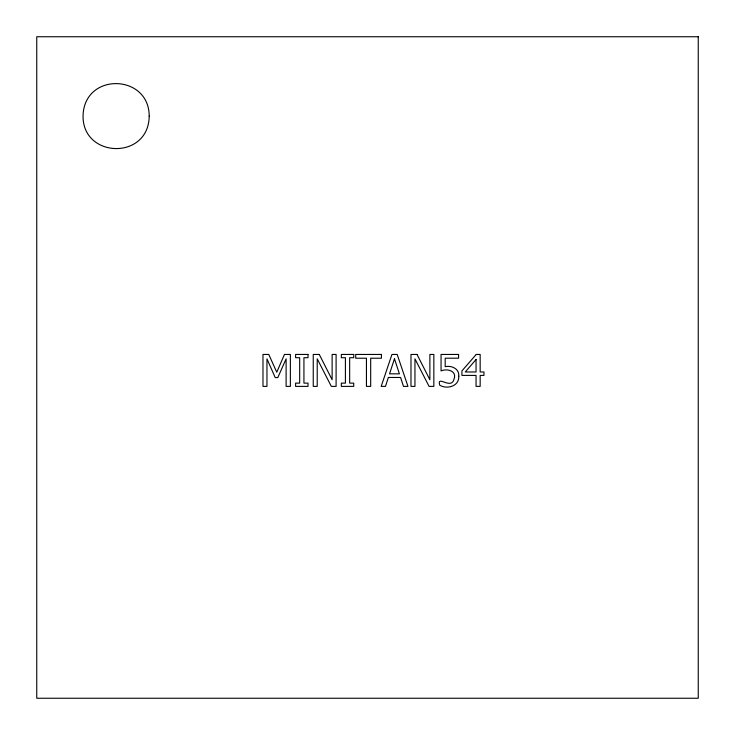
<?xml version="1.0" encoding="UTF-8"?>
<svg xmlns="http://www.w3.org/2000/svg" width="735" height="735" viewBox="0 0 735 735"><rect width="100%" height="100%" fill="white"/><g stroke="black" fill="none" stroke-linecap="round" stroke-linejoin="round"><path stroke-width="1.1" d="M458.778 376.219C459.384 386.206 447.146 389.642 439.741 385.232C436.59 374.363 451.281 390.248 454 379.187C457.262 370.881 447.055 368.226 441.055 370.899L441.055 354.445L458.585 354.445L458.585 358.193L445.189 358.193L445.189 366.691C451.492 365.194 459.54 368.795 458.778 376.219M149.205 116.13C148.709 161.259 79.839 158.337 83.174 113.328C86.684 71.956 149.214 74.612 149.205 116.13M388.374 377.468L385.471 386.389L381.18 386.389L391.957 354.445L397.194 354.445L407.962 386.389L403.478 386.389L400.584 377.468L388.374 377.468M394.465 358.772L389.55 373.839L399.399 373.839L394.465 358.772M284.463 354.445L276.764 372.232L268.78 354.445L262.983 354.445L262.983 386.389L266.961 386.389L266.961 358.864L275.221 377.597L277.793 377.597L286.117 358.864L286.117 386.389L290.371 386.389L290.371 354.445L284.463 354.445M476.05 359.488L465.283 371.974L476.05 371.974L476.05 359.488M476.225 354.445L461.929 370.899L461.929 375.41L476.05 375.41L476.05 386.389L480.166 386.389L480.166 375.41L483.97 375.41L483.97 371.974L480.166 371.974L480.166 354.445L476.225 354.445M698.25 36.75L36.75 36.75L36.75 698.25L698.25 698.25L698.25 36.75M308.011 354.445L295.608 354.445L295.608 357.706L299.678 357.706L299.678 383.128L295.608 383.128L295.608 386.389L308.011 386.389L308.011 383.128L303.932 383.128L303.932 357.706L308.011 357.706L308.011 354.445M319.275 354.445L313.248 354.445L313.248 386.389L317.217 386.389L317.217 358.845L331.329 386.389L336.097 386.389L336.097 354.445L332.128 354.445L332.128 379.738L319.275 354.445M353.737 354.445L341.334 354.445L341.334 357.706L345.413 357.706L345.413 383.128L341.334 383.128L341.334 386.389L353.737 386.389L353.737 383.128L349.658 383.128L349.658 357.706L353.737 357.706L353.737 354.445M381.419 354.445L355.712 354.445L355.712 358.221L366.443 358.221L366.443 386.389L370.688 386.389L370.688 358.221L381.419 358.221L381.419 354.445M417.021 354.445L410.984 354.445L410.984 386.389L414.953 386.389L414.953 358.845L429.075 386.389L433.843 386.389L433.843 354.445L429.874 354.445L429.874 379.738L417.021 354.445"/></g></svg>
